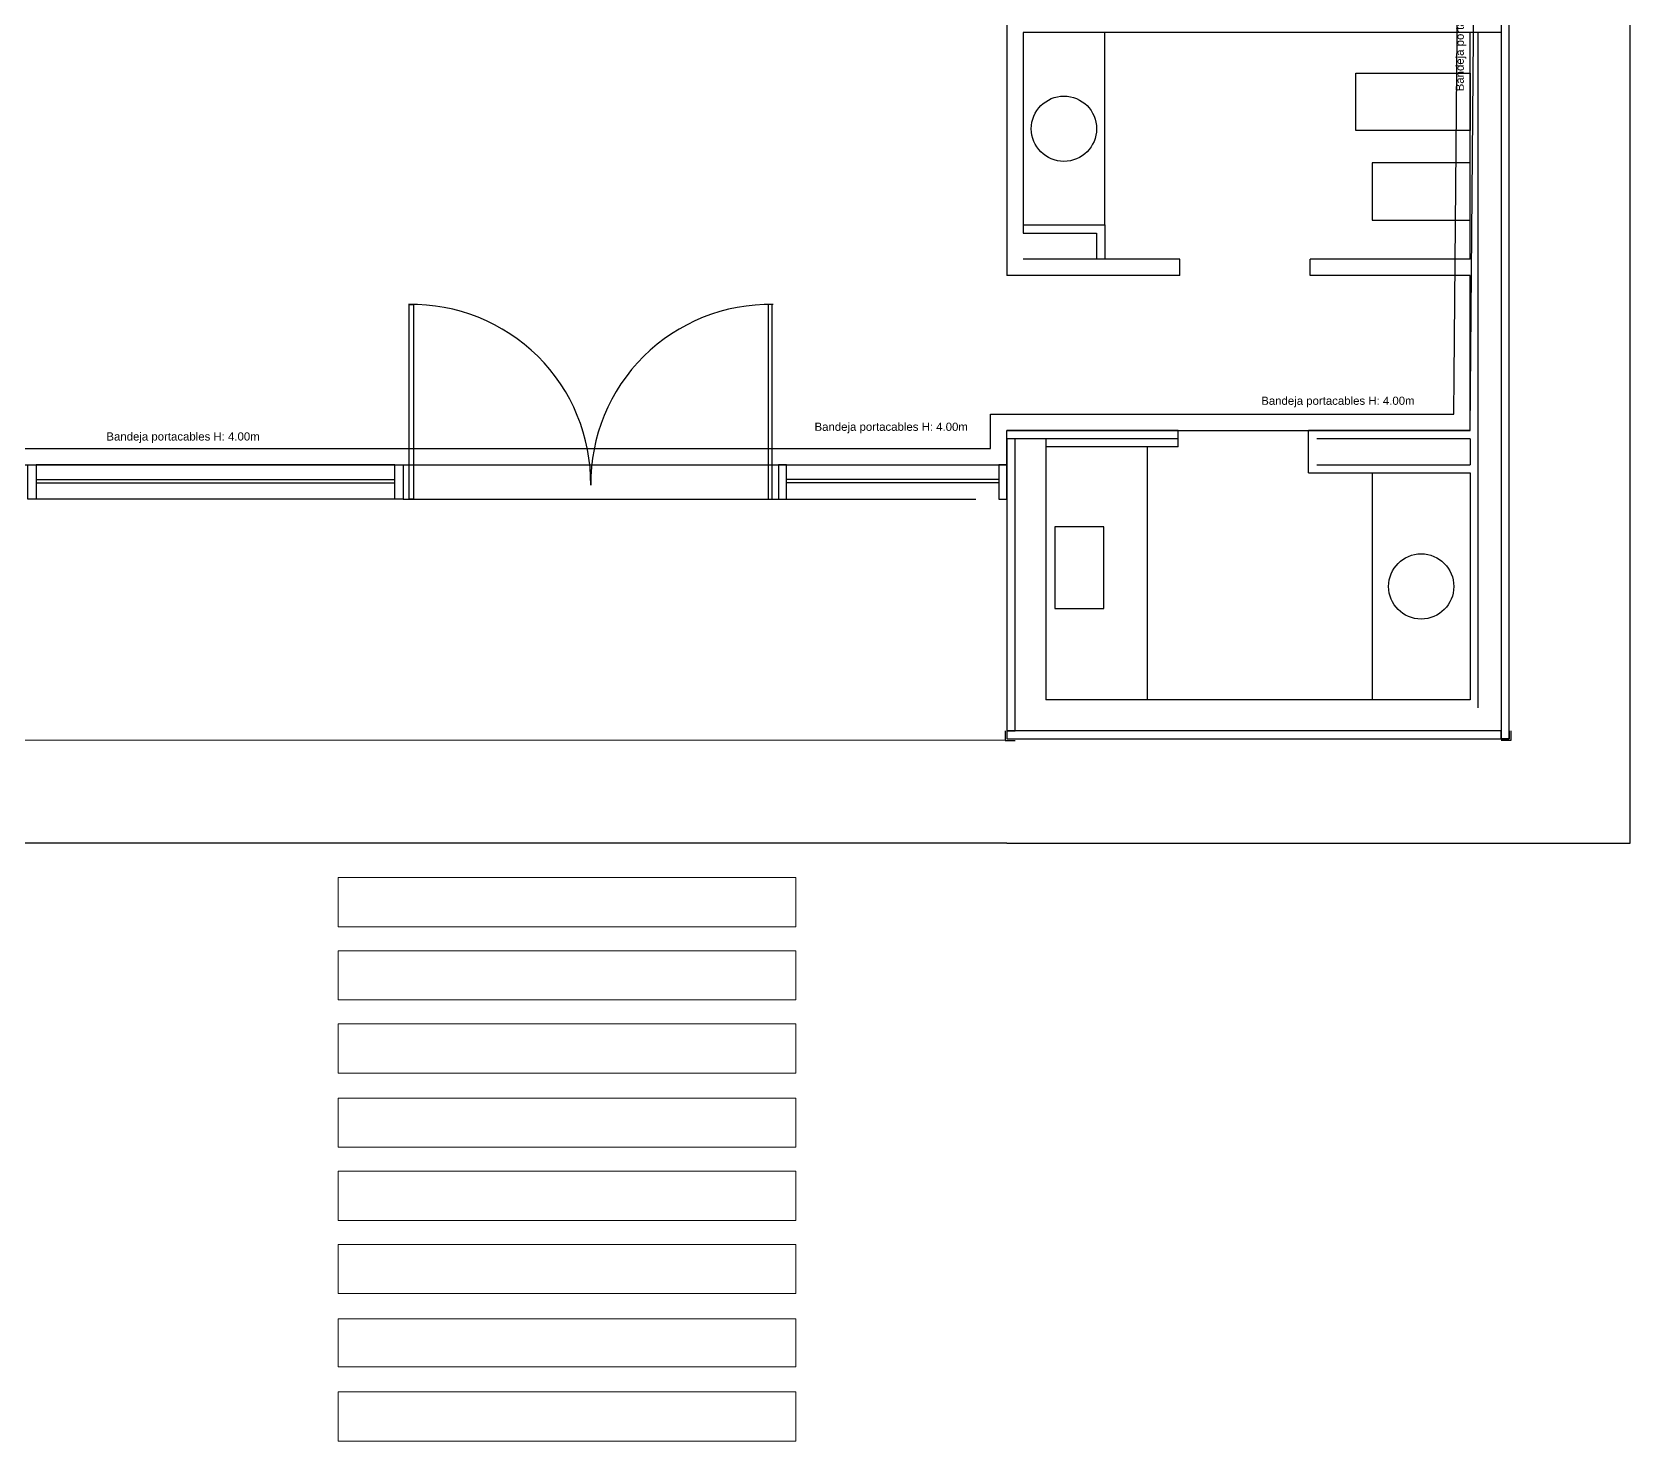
# Model space of a CAD drawing. Header units: millimetres. Extents: x 174.6 to 213.3, y 74.7 to 117.7.
# Drawn here: x 203.47 to 213.27, y 74.79 to 83.43 of the extents above; entities that cross this region are included whole.
import ezdxf

# ---------------------------------------------------------------- set-up
doc = ezdxf.new("R2010")
doc.units = ezdxf.units.MM
for name, color, linetype in [('CARPINTERIA', 4, 'Continuous'), ('Inst Bandejas portacables', 30, 'Continuous'), ('Mobiliario', 251, 'Continuous'), ('Tabiques', 3, 'Continuous'), ('VISTA 01', 252, 'Continuous')]:
    doc.layers.add(name, color=color, linetype=linetype)
doc.styles.get("Standard").update_dxf_attribs({"font": 'txt.shx'})

msp = doc.modelspace()

# ---------------------------------------------------------------- linework, layer by layer
at = {"color": 252, "lineweight": 9}
for points in [[(208.155747, 77.941696), (208.155747, 78.242955), (205.350758, 78.242955), (205.350758, 77.941696)], [(208.155747, 77.493162), (208.155747, 77.794421), (205.350758, 77.794421), (205.350758, 77.493162)], [(208.155747, 77.044629), (208.155747, 77.345887), (205.350758, 77.345887), (205.350758, 77.044629)], [(208.155747, 76.589431), (208.155747, 76.890639), (205.350758, 76.890639), (205.350758, 76.589431)], [(208.155747, 76.140897), (208.155747, 76.442155), (205.350758, 76.442155), (205.350758, 76.140897)], [(208.155747, 75.692363), (208.155747, 75.993621), (205.350758, 75.993621), (205.350758, 75.692363)], [(208.155747, 75.243829), (208.155747, 75.53838), (205.350758, 75.53838), (205.350758, 75.243829)], [(208.155747, 74.788631), (208.155747, 75.08989), (205.350758, 75.08989), (205.350758, 74.788631)]]:
    msp.add_lwpolyline(points, close=True, dxfattribs=at)
at = {"layer": 'CARPINTERIA', "color": 252}
for p, q in [((205.698506, 80.773145), (203.498506, 80.773145)), ((205.698506, 80.773145), (203.498506, 80.773145)), ((205.698506, 80.563145), (203.498506, 80.563145)), ((205.698506, 80.563145), (203.498506, 80.563145)), ((205.748506, 80.563145), (208.048231, 80.563145))]:
    msp.add_line(p, q, dxfattribs=at)
at = {"layer": 'CARPINTERIA', "linetype": 'Continuous'}
for p, q in [((208.098231, 80.773145), (209.44868, 80.773145)), ((208.098231, 80.773145), (209.44868, 80.773145)), ((203.498506, 80.683145), (205.698506, 80.683145)), ((203.498506, 80.683145), (205.698506, 80.683145)), ((203.498506, 80.663145), (205.698506, 80.663145)), ((203.498506, 80.663145), (205.698506, 80.663145)), ((209.25868, 80.683145), (208.098231, 80.683145)), ((209.25868, 80.683145), (208.098231, 80.683145)), ((209.39868, 80.683145), (208.098231, 80.683145)), ((209.25868, 80.663145), (208.098231, 80.663145)), ((209.25868, 80.663145), (208.098231, 80.663145)), ((209.39868, 80.663145), (208.098231, 80.663145)), ((208.098231, 80.563145), (209.25868, 80.563145)), ((208.098231, 80.563145), (209.25868, 80.563145))]:
    msp.add_line(p, q, dxfattribs=at)
for points in [[(205.811006, 80.563145), (205.786006, 80.563145), (205.786006, 81.755593), (205.811006, 81.755593)], [(205.811006, 80.563145), (205.786006, 80.563145), (205.786006, 81.755593), (205.811006, 81.755593)], [(207.986006, 80.563145), (208.011006, 80.563145), (208.011006, 81.755593), (207.986006, 81.755593)], [(207.986006, 80.563145), (208.011006, 80.563145), (208.011006, 81.755593), (207.986006, 81.755593)], [(203.498506, 80.773145), (203.498506, 80.563145), (203.448506, 80.563145), (203.448506, 80.773145)], [(203.498506, 80.773145), (203.498506, 80.563145), (203.448506, 80.563145), (203.448506, 80.773145)], [(205.748506, 80.773145), (205.748506, 80.563145), (205.698506, 80.563145), (205.698506, 80.773145)], [(205.748506, 80.773145), (205.748506, 80.563145), (205.698506, 80.563145), (205.698506, 80.773145)], [(208.048231, 80.773145), (208.048231, 80.563145), (208.098231, 80.563145), (208.098231, 80.773145)], [(208.048231, 80.773145), (208.048231, 80.563145), (208.098231, 80.563145), (208.098231, 80.773145)], [(209.39868, 80.773145), (209.39868, 80.563145), (209.44868, 80.563145), (209.44868, 80.773145)], [(209.39868, 80.773145), (209.39868, 80.563145), (209.44868, 80.563145), (209.44868, 80.773145)]]:
    msp.add_lwpolyline(points, close=True, dxfattribs=at)
at = {"layer": 'CARPINTERIA', "color": 252, "linetype": 'Continuous'}
for centre, start, end in [((205.801629, 80.659135), 359.42935, 91.092644), ((205.801629, 80.659135), 359.42935, 91.092644), ((207.995107, 80.659135), 88.907356, 180.57065), ((207.995107, 80.659135), 88.907356, 180.57065)]:
    msp.add_arc(centre, 1.096723, start, end, dxfattribs=at)
at = {"layer": 'Inst Bandejas portacables', "color": 30}
msp.add_lwpolyline([(201.601364, 80.77316), (209.44868, 80.773176), (209.44868, 80.983145), (212.288143, 80.983162), (212.338006, 86.773145), (212.085763, 86.773145), (211.948301, 116.773859), (211.941247, 116.773145), (211.348301, 116.774895), (211.348301, 116.931671), (194.031569, 116.933145), (194.028506, 80.767397), (201.601364, 80.77316)], dxfattribs=at)
msp.add_lwpolyline([(201.601363, 80.87316), (209.34868, 80.873176), (209.34868, 81.083144), (212.189, 81.083161), (212.237141, 86.673145), (211.98622, 86.673145), (211.84876, 116.673417), (211.248301, 116.675189), (211.248301, 116.83168), (194.13156, 116.833136), (194.128514, 80.867473), (201.601287, 80.87316, -0.00019)], format="xyb", close=True, dxfattribs=at)
at = {"layer": 'Mobiliario'}
for p, q in [((210.04868, 82.243145), (210.04868, 83.423145)), ((210.30868, 80.883145), (210.30868, 79.333145)), ((211.688251, 80.723162), (211.688251, 79.333145))]:
    msp.add_line(p, q, dxfattribs=at)
for points in [[(212.288143, 82.823162), (211.588143, 82.823162), (211.588143, 83.173162), (212.288143, 83.173162)], [(212.288143, 82.623162), (211.688143, 82.623162), (211.688143, 82.273162), (212.288143, 82.273162)], [(209.742618, 80.393038), (209.742618, 79.893038), (210.042618, 79.893038), (210.042618, 80.393038)]]:
    msp.add_lwpolyline(points, close=True, dxfattribs=at)
for centre in [(209.79868, 82.833145), (211.988337, 80.027428)]:
    msp.add_circle(centre, 0.2, dxfattribs=at)
at = {"layer": 'Tabiques'}
for p, q in [((209.44868, 83.523145), (209.44868, 81.933145)), ((209.54868, 83.423145), (209.54816, 82.193145)), ((212.47814, 83.423164), (209.54868, 83.423145)), ((212.288143, 82.033162), (212.288143, 83.423162)), ((212.338301, 79.283145), (212.338143, 83.423162)), ((209.548715, 82.243145), (210.04868, 82.243145)), ((209.548715, 82.193145), (209.99868, 82.193145)), ((209.99868, 82.193145), (209.99868, 82.033145)), ((210.04868, 82.243145), (210.04868, 82.033145)), ((210.508523, 82.033162), (209.54868, 82.033145)), ((210.508523, 81.933162), (210.508523, 82.033162)), ((212.288143, 82.033162), (211.308523, 82.033162)), ((211.308523, 81.933162), (211.308523, 82.033162)), ((210.508523, 81.933162), (209.44868, 81.933145)), ((212.288143, 81.933162), (211.308523, 81.933162)), ((212.288143, 80.983162), (212.288143, 81.933162)), ((210.498301, 80.983145), (209.44868, 80.983145)), ((209.44868, 80.933145), (209.44868, 80.983145)), ((210.498301, 80.933145), (209.44868, 80.933145)), ((209.68868, 80.933145), (209.68868, 79.333145)), ((210.498301, 80.883145), (210.498301, 80.983162)), ((212.288143, 80.983162), (211.298301, 80.983162)), ((211.298301, 80.723145), (211.298301, 80.983162)), ((212.288143, 80.983162), (211.688143, 80.983162)), ((212.28824, 80.933158), (212.288247, 80.773181)), ((210.498301, 80.883145), (209.68868, 80.883145)), ((211.298301, 80.723145), (212.288249, 80.723145)), ((211.348301, 80.773145), (212.288247, 80.773181)), ((212.288249, 80.723145), (212.288299, 79.333145)), ((212.288299, 79.333145), (209.68868, 79.333145))]:
    msp.add_line(p, q, dxfattribs=at)
for points in [[(212.528301, 86.983145), (212.478006, 86.983145), (212.478301, 79.093145), (212.528301, 79.093145)], [(209.44868, 79.143145), (209.49868, 79.143145), (209.49868, 80.933145), (209.44868, 80.933145)], [(212.478301, 79.093145), (212.478301, 79.143145), (209.44868, 79.143145), (209.44868, 79.093145)]]:
    msp.add_lwpolyline(points, close=True, dxfattribs=at)
for points in [[(212.28824, 80.933158), (211.348301, 80.933145)], [(209.43868, 79.143145), (209.43868, 79.083145), (209.49868, 79.083145)], [(212.538301, 79.143145), (212.538301, 79.083145), (212.478301, 79.083145)], [(212.538301, 79.143145), (212.538301, 79.083145), (212.478301, 79.083145)], [(212.528301, 79.143145), (212.528301, 79.093145), (212.478301, 79.093145)]]:
    msp.add_lwpolyline(points, dxfattribs=at)
at = {"layer": 'VISTA 01', "linetype": 'Continuous'}
for p, q in [((213.268331, 78.453145), (213.268331, 87.533145)), ((209.43868, 79.083145), (178.448332, 79.093145)), ((209.44868, 78.453145), (174.628681, 78.453145)), ((209.44868, 78.453145), (213.268331, 78.453145))]:
    msp.add_line(p, q, dxfattribs=at)

# ---------------------------------------------------------------- texts
at = {"layer": 'Inst Bandejas portacables', "color": 2, "insert": (212.232014, 83.532203), "char_height": 0.05, "width": 1.041266, "attachment_point": 5, "rotation": 90}
msp.add_mtext('{\\fArial|b0|i0|c0|p34;Bandeja portacables H: 4.00m}', dxfattribs=at)
at = {"layer": 'Inst Bandejas portacables', "color": 2, "char_height": 0.05, "width": 1.041266, "attachment_point": 5}
for insert in [(211.477764, 81.158185), (208.739942, 80.998726), (204.399496, 80.939148)]:
    msp.add_mtext('{\\fArial|b0|i0|c0|p34;Bandeja portacables H: 4.00m}', dxfattribs=dict(at, insert=insert))

doc.saveas('drawing.dxf')
